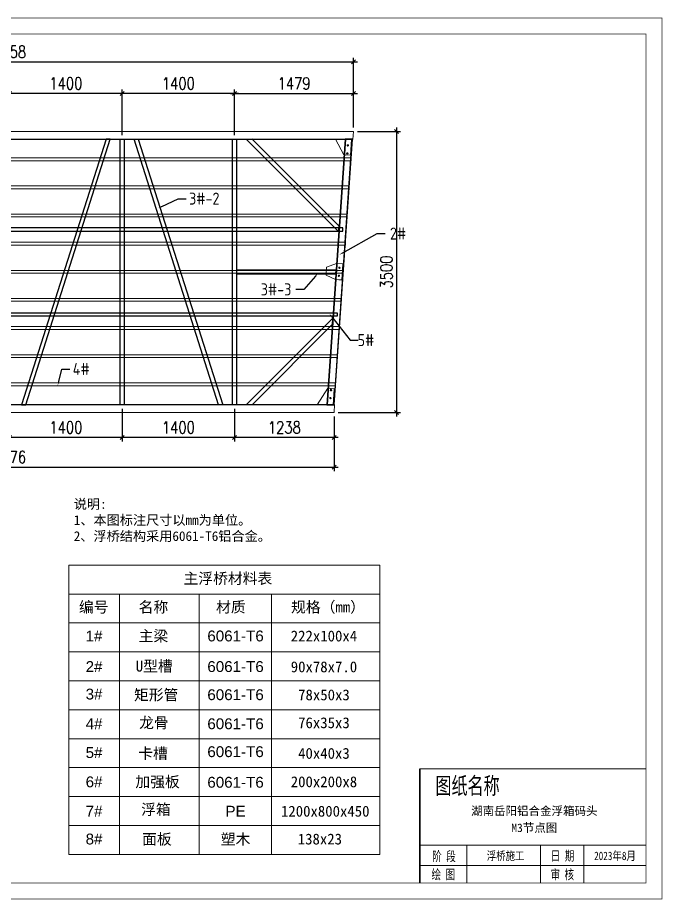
# Model space of a CAD drawing. Extents: x 8238 to 123366, y -35216 to 128109.
# Drawn here: x 66007 to 74031, y 116696 to 127668 of the extents above; entities that cross this region are included whole.
import ezdxf
from ezdxf import colors
from ezdxf.entities.mleader import LeaderData, LeaderLine
from ezdxf.enums import TextEntityAlignment as Align
from ezdxf.math import Vec2, Vec3

# ---------------------------------------------------------------- set-up
doc = ezdxf.new("R2010")
doc.units = 0
doc.header["$LTSCALE"] = 1000
doc.header["$MEASUREMENT"] = 0
doc.linetypes.add('HIDDEN', pattern=[0.375, 0.25, -0.125])
for name, color, linetype in [('SGIDI_TK_TEXT', 3, 'Continuous'), ('卡槽', 242, 'Continuous'), ('文字', 7, 'Continuous'), ('标注', 9, 'Continuous'), ('连接端梁', 130, 'Continuous'), ('铝横梁', 220, 'Continuous')]:
    doc.layers.add(name, color=color, linetype=linetype)
for name, color, linetype, lineweight in [('加强板', 140, 'Continuous', 18), ('图框', 7, 'Continuous', 13), ('虚线', 8, 'Continuous', 0), ('铝主梁', 3, 'Continuous', 9), ('铝龙骨', 7, 'Continuous', 9)]:
    doc.layers.add(name, color=color, linetype=linetype, lineweight=lineweight)
doc.styles.add('Arial', font='')
doc.styles.add('HZTXT', font='txtw.shx', dxfattribs={"width": 0.8, "bigfont": 'hztxtw.shx'})
doc.styles.add('SGIDI-0', font='simhei.ttf', dxfattribs={"width": 0.8})
doc.styles.get("Standard").update_dxf_attribs({"font": 'gbenor.shx', "bigfont": 'gbcbig.shx'})
doc.styles.add('仿宋', font='simfang.ttf', dxfattribs={"width": 0.7})
doc.styles.get('Arial').set_extended_font_data('STXihei')
doc.dimstyles.new('DIM-50', dxfattribs={"dimscale": 50, "dimtxt": 3, "dimasz": 1, "dimexe": 1, "dimexo": 1, "dimgap": 1, "dimtad": 1, "dimdec": 1, "dimdsep": 46, "dimtxsty": 'HZTXT', "dimblk": 'OBLIQUE', "dimblk1": 'ARCHTICK', "dimblk2": 'OBLIQUE', "dimcen": 0, "dimdle": 1, "dimclrd": 9, "dimclre": 9, "dimclrt": 2, "dimadec": 1, "dimazin": 0, "dimtfac": 1, "dimtdec": 1, "dimtix": 1, "dimtmove": 2, "dimatfit": 3, "dimldrblk": 'OBLIQUE', "dimfxl": 15, "dimtolj": 1, "dimtzin": 0, "dimarcsym": 1})

# ---------------------------------------------------------------- blocks, each defined once
blk = doc.blocks.new('_Oblique')
at = {"color": 0, "linetype": 'ByBlock', "lineweight": -2}
blk.add_line((-0.5, -0.5), (0.5, 0.5), dxfattribs=at)
blk = doc.blocks.new('*D202')
at = {"layer": 'Defpoints', "color": 0, "transparency": 16777216}
for p in [(70186, 126253, 0), (69945, 122753, 0), (70721, 122753)]:
    blk.add_point(p, dxfattribs=at)
at = {"layer": '标注', "color": 9, "lineweight": -2, "transparency": 16777216}
for p, q in [((70721, 126303), (70721, 122703)), ((70236, 126253), (70771, 126253)), ((69995, 122753), (70771, 122753))]:
    blk.add_line(p, q, dxfattribs=at)
at = {"layer": '标注', "color": 9, "lineweight": -2, "transparency": 16777216, "xscale": 50, "yscale": 50, "zscale": 50}
for p, rotation in [((70721, 126253), 90), ((70721, 122753), 270)]:
    blk.add_blockref('_Oblique', p, dxfattribs=dict(at, rotation=rotation))
at = {"layer": '标注', "color": 2, "transparency": 16777216, "insert": (70596, 124503), "char_height": 150, "attachment_point": 5, "rotation": 90, "style": 'HZTXT'}
blk.add_mtext('\\A1;3500', dxfattribs=at)
blk = doc.blocks.new('_ArchTick')
at = {"color": 0, "linetype": 'ByBlock', "const_width": 0.4}
blk.add_lwpolyline([(-0.5, -0.5), (0.5, 0.5)], dxfattribs=at)
blk = doc.blocks.new('*D203')
at = {"layer": 'Defpoints', "color": 0, "transparency": 16777216}
for p in [(67307, 126725), (67307, 126155), (68707, 126155)]:
    blk.add_point(p, dxfattribs=at)
at = {"layer": '标注', "color": 9, "lineweight": -2, "transparency": 16777216}
for p, q in [((67307, 126205), (67307, 126775)), ((68707, 126205), (68707, 126775)), ((68757, 126725), (67257, 126725))]:
    blk.add_line(p, q, dxfattribs=at)
at = {"layer": '标注', "color": 9, "lineweight": -2, "transparency": 16777216, "xscale": 50, "yscale": 50, "zscale": 50, "rotation": 180}
blk.add_blockref('_Oblique', (67307, 126725), dxfattribs=at)
at = {"layer": '标注', "color": 9, "lineweight": -2, "transparency": 16777216, "xscale": 50, "yscale": 50, "zscale": 50}
blk.add_blockref('_Oblique', (68707, 126725), dxfattribs=at)
at = {"layer": '标注', "color": 2, "transparency": 16777216, "insert": (68007, 126850), "char_height": 150, "attachment_point": 5, "style": 'HZTXT'}
blk.add_mtext('\\A1;1400', dxfattribs=at)
blk = doc.blocks.new('*D204')
at = {"layer": 'Defpoints', "color": 0, "transparency": 16777216}
for p in [(65907, 126725), (65907, 126155), (67307, 126155)]:
    blk.add_point(p, dxfattribs=at)
at = {"layer": '标注', "color": 9, "lineweight": -2, "transparency": 16777216}
for p, q in [((65907, 126205), (65907, 126775)), ((67307, 126205), (67307, 126775)), ((67357, 126725), (65857, 126725))]:
    blk.add_line(p, q, dxfattribs=at)
at = {"layer": '标注', "color": 9, "lineweight": -2, "transparency": 16777216, "xscale": 50, "yscale": 50, "zscale": 50, "rotation": 180}
blk.add_blockref('_Oblique', (65907, 126725), dxfattribs=at)
at = {"layer": '标注', "color": 9, "lineweight": -2, "transparency": 16777216, "xscale": 50, "yscale": 50, "zscale": 50}
blk.add_blockref('_Oblique', (67307, 126725), dxfattribs=at)
at = {"layer": '标注', "color": 2, "transparency": 16777216, "insert": (66607, 126850), "char_height": 150, "attachment_point": 5, "style": 'HZTXT'}
blk.add_mtext('\\A1;1400', dxfattribs=at)
blk = doc.blocks.new('*D205')
at = {"layer": 'Defpoints', "color": 0, "transparency": 16777216}
for p in [(70186, 127118), (61628, 126253), (70186, 126253)]:
    blk.add_point(p, dxfattribs=at)
at = {"layer": '标注', "color": 9, "lineweight": -2, "transparency": 16777216}
for p, q in [((61578, 127118), (70236, 127118)), ((61628, 126303), (61628, 127168)), ((70186, 126303), (70186, 127168))]:
    blk.add_line(p, q, dxfattribs=at)
at = {"layer": '标注', "color": 9, "lineweight": -2, "transparency": 16777216, "xscale": 50, "yscale": 50, "zscale": 50, "rotation": 180}
blk.add_blockref('_Oblique', (61628, 127118), dxfattribs=at)
at = {"layer": '标注', "color": 9, "lineweight": -2, "transparency": 16777216, "xscale": 50, "yscale": 50, "zscale": 50}
blk.add_blockref('_Oblique', (70186, 127118), dxfattribs=at)
at = {"layer": '标注', "color": 2, "transparency": 16777216, "insert": (65907, 127243), "char_height": 150, "attachment_point": 5, "style": 'HZTXT'}
blk.add_mtext('\\A1;8558', dxfattribs=at)
blk = doc.blocks.new('*D206')
at = {"layer": 'Defpoints', "color": 0, "transparency": 16777216}
for p in [(70186, 126725), (70186, 126253), (68707, 126155)]:
    blk.add_point(p, dxfattribs=at)
at = {"layer": '标注', "color": 9, "lineweight": -2, "transparency": 16777216}
for p, q in [((68707, 126205), (68707, 126775)), ((70186, 126303), (70186, 126775)), ((68657, 126725), (70236, 126725))]:
    blk.add_line(p, q, dxfattribs=at)
at = {"layer": '标注', "color": 9, "lineweight": -2, "transparency": 16777216, "xscale": 50, "yscale": 50, "zscale": 50, "rotation": 180}
blk.add_blockref('_Oblique', (68707, 126725), dxfattribs=at)
at = {"layer": '标注', "color": 9, "lineweight": -2, "transparency": 16777216, "xscale": 50, "yscale": 50, "zscale": 50}
blk.add_blockref('_Oblique', (70186, 126725), dxfattribs=at)
at = {"layer": '标注', "color": 2, "transparency": 16777216, "insert": (69447, 126850), "char_height": 150, "attachment_point": 5, "style": 'HZTXT'}
blk.add_mtext('\\A1;1479', dxfattribs=at)
blk = doc.blocks.new('*D207')
at = {"layer": 'Defpoints', "color": 0, "transparency": 16777216}
for p in [(61869, 122753), (69945, 122753), (69945, 122075)]:
    blk.add_point(p, dxfattribs=at)
at = {"layer": '标注', "color": 9, "lineweight": -2, "transparency": 16777216}
for p, q in [((61869, 122703), (61869, 122025)), ((69945, 122703), (69945, 122025)), ((61819, 122075), (69995, 122075))]:
    blk.add_line(p, q, dxfattribs=at)
at = {"layer": '标注', "color": 9, "lineweight": -2, "transparency": 16777216, "xscale": 50, "yscale": 50, "zscale": 50}
for p, rotation in [((61869, 122075), 180.0003109579487), ((69945, 122075), 0.0003109579487371965)]:
    blk.add_blockref('_Oblique', p, dxfattribs=dict(at, rotation=rotation))
at = {"layer": '标注', "color": 2, "transparency": 16777216, "insert": (65907, 122200), "char_height": 150, "attachment_point": 5, "rotation": 0.0003, "style": 'HZTXT'}
blk.add_mtext('\\A1;8076', dxfattribs=at)
blk = doc.blocks.new('*D212')
at = {"layer": 'Defpoints', "color": 0, "transparency": 16777216}
for p in [(68707, 122851), (69945, 122753), (68707, 122444)]:
    blk.add_point(p, dxfattribs=at)
at = {"layer": '标注', "color": 9, "lineweight": -2, "transparency": 16777216}
for p, q in [((68707, 122801), (68707, 122394)), ((69945, 122703), (69945, 122394)), ((69995, 122444), (68657, 122444))]:
    blk.add_line(p, q, dxfattribs=at)
at = {"layer": '标注', "color": 9, "lineweight": -2, "transparency": 16777216, "xscale": 50, "yscale": 50, "zscale": 50, "rotation": 180}
blk.add_blockref('_Oblique', (68707, 122444), dxfattribs=at)
at = {"layer": '标注', "color": 9, "lineweight": -2, "transparency": 16777216, "xscale": 50, "yscale": 50, "zscale": 50}
blk.add_blockref('_Oblique', (69945, 122444), dxfattribs=at)
at = {"layer": '标注', "color": 2, "transparency": 16777216, "insert": (69326, 122569), "char_height": 150, "attachment_point": 5, "style": 'HZTXT'}
blk.add_mtext('\\A1;1238', dxfattribs=at)
blk = doc.blocks.new('*D213')
at = {"layer": 'Defpoints', "color": 0, "transparency": 16777216}
for p in [(67307, 122851), (68707, 122851), (67307, 122444)]:
    blk.add_point(p, dxfattribs=at)
at = {"layer": '标注', "color": 9, "lineweight": -2, "transparency": 16777216}
for p, q in [((67307, 122801), (67307, 122394)), ((68707, 122801), (68707, 122394)), ((68757, 122444), (67257, 122444))]:
    blk.add_line(p, q, dxfattribs=at)
at = {"layer": '标注', "color": 9, "lineweight": -2, "transparency": 16777216, "xscale": 50, "yscale": 50, "zscale": 50, "rotation": 180}
blk.add_blockref('_Oblique', (67307, 122444), dxfattribs=at)
at = {"layer": '标注', "color": 9, "lineweight": -2, "transparency": 16777216, "xscale": 50, "yscale": 50, "zscale": 50}
blk.add_blockref('_Oblique', (68707, 122444), dxfattribs=at)
at = {"layer": '标注', "color": 2, "transparency": 16777216, "insert": (68007, 122569), "char_height": 150, "attachment_point": 5, "style": 'HZTXT'}
blk.add_mtext('\\A1;1400', dxfattribs=at)
blk = doc.blocks.new('*D214')
at = {"layer": 'Defpoints', "color": 0, "transparency": 16777216}
for p in [(65907, 122851), (67307, 122851), (65907, 122444)]:
    blk.add_point(p, dxfattribs=at)
at = {"layer": '标注', "color": 9, "lineweight": -2, "transparency": 16777216}
for p, q in [((65907, 122801), (65907, 122394)), ((67307, 122801), (67307, 122394)), ((67357, 122444), (65857, 122444))]:
    blk.add_line(p, q, dxfattribs=at)
at = {"layer": '标注', "color": 9, "lineweight": -2, "transparency": 16777216, "xscale": 50, "yscale": 50, "zscale": 50, "rotation": 180}
blk.add_blockref('_Oblique', (65907, 122444), dxfattribs=at)
at = {"layer": '标注', "color": 9, "lineweight": -2, "transparency": 16777216, "xscale": 50, "yscale": 50, "zscale": 50}
blk.add_blockref('_Oblique', (67307, 122444), dxfattribs=at)
at = {"layer": '标注', "color": 2, "transparency": 16777216, "insert": (66607, 122569), "char_height": 150, "attachment_point": 5, "style": 'HZTXT'}
blk.add_mtext('\\A1;1400', dxfattribs=at)
blk = doc.blocks.new('A$C0D8A069B')
at = {"layer": '加强板'}
blk.add_lwpolyline([(80, -100), (0, -100), (0, 100), (80, 100), (200, 45), (200, -55), (80, -100)], dxfattribs=at)
for centre in [(40, 50), (40, -50)]:
    blk.add_circle(centre, 9, dxfattribs=at)
blk = doc.blocks.new('sdsdf')
at = {"layer": '图框'}
for p, q in [((65917, 119431), (65917, 114931)), ((65917, 119431), (70755, 119431)), ((70755, 119431), (70755, 114931)), ((65917, 118981), (70755, 118981)), ((66705, 118981), (66705, 114931)), ((67942, 118981), (67942, 114931)), ((69067, 118981), (69067, 114931)), ((65917, 118531), (70755, 118531)), ((65917, 118081), (70755, 118081)), ((65917, 117631), (70755, 117631)), ((65917, 117181), (70755, 117181)), ((65917, 116731), (70755, 116731)), ((65917, 116281), (70755, 116281)), ((65917, 115831), (70755, 115831)), ((65917, 115381), (70755, 115381)), ((65917, 114931), (70755, 114931))]:
    blk.add_line(p, q, dxfattribs=at)
at = {"layer": '图框', "attachment_point": 1, "style": 'Arial'}
for s, width, insert, char_height in [('\\pxi5.19523;{\\fSimSun|b0|i0|c134|p2;主浮桥材料表}', 2620.06, (66823, 119308), 168.75), ('\\pi51.65737;{\\fSimSun|b0|i0|c134|p2;编号}', 716.98, (66021, 118863), 168.75), ('\\pi51.32218;{\\fSimSun|b0|i0|c134|p2;名称}', 716.98, (66951, 118863), 168.75), ('\\pi53.50095;{\\fSimSun|b0|i0|c134|p2;材质}', 716.98, (68152, 118863), 168.75), ('\\pi35.48134;{\\fSimSun|b0|i0|c134|p2;规格（mm）}', 1208.85, (69337, 118863), 168.75), ('\\pxqc;{\\fArial|b0|i0|c0|p34;1#}', 793.2, (65912, 118413), 168.75), ('\\pi50.98698;{\\fSimSun|b0|i0|c134|p2;主梁}', 716.98, (66951, 118413), 168.75), ('\\pxqc;{\\fArial|b0|i0|c0|p34;6061-T6}', 1327.29, (67846, 118413), 168.75), ('\\pxqc;222x100x4', 1327.29, (69221, 118413), 168.75), ('\\pi31.45968;{\\fSimSun|b0|i0|c134|p2;U型槽}', 1074.91, (66925, 117944), 168.75), ('\\pxqc;{\\fArial|b0|i0|c0|p34;2#}', 793.2, (65912, 117937), 168.75), ('\\pxqc;{\\fArial|b0|i0|c0|p34;6061-T6}', 1327.29, (67846, 117937), 168.75), ('\\pxqc;90x78x7.0', 1327.29, (69221, 117933), 168.75), ('\\pxqc;{\\fArial|b0|i0|c0|p34;3#}', 793.2, (65912, 117509), 168.75), ('\\pxi0.34103;{\\fSimSun|b0|i0|c134|p2;矩形管}', 874.48, (66872, 117497), 168.75), ('\\pxqc;{\\fArial|b0|i0|c0|p34;6061-T6}', 1327.29, (67846, 117499), 168.75), ('\\pxqc;78x50x3', 1327.29, (69221, 117497), 168.75), ('\\pxqc;{\\fArial|b0|i0|c0|p34;4#}', 793.2, (65912, 117047), 168.75), ('\\pxi0.20973;{\\fSimSun|b0|i0|c134|p2;龙骨}', 1074.91, (66973, 117063), 168.75), ('\\pxqc;{\\fArial|b0|i0|c0|p34;6061-T6}', 1327.29, (67846, 117047), 168.75), ('\\pxqc;76x35x3', 1327.29, (69221, 117063), 168.75), ('\\pxqc;{\\fArial|b0|i0|c0|p34;5#}', 793.2, (65912, 116599), 168.75), ('\\pxi0.20749;{\\fSimSun|b0|i0|c134|p2;卡槽}', 1074.91, (66960, 116587), 168.75), ('\\pxqc;{\\fArial|b0|i0|c0|p34;6061-T6}', 1327.29, (67846, 116613), 168.75), ('\\pxqc;40x40x3', 1327.29, (69221, 116587), 168.75), ('\\pxqc;{\\fArial|b0|i0|c0|p34;6#}', 793.2, (65912, 116144), 168.75), ('\\pi74.02918;{\\fSimSun|b0|i0|c134|p2;加强板}', 1074.91, (66877, 116145), 168.75), ('\\pxqc;{\\fArial|b0|i0|c0|p34;6061-T6}', 1327.29, (67846, 116137), 168.75), ('\\pxqc;200x200x8', 1327.29, (69221, 116145), 168.75), ('\\pxqc;{\\fArial|b0|i0|c0|p34;7#}', 793.2, (65912, 115688), 168.75), ('\\pi117.7722;{\\fSimSun|b0|i0|c134|p2;浮箱}', 1074.91, (66923, 115714), 168.75), ('\\pxqc;{\\fArial|b0|i0|c0|p34;PE}', 1327.29, (67846, 115687), 168.75), ('\\pxqc;1200x800x450', 1327.29, (69241, 115687), 168.75), ('\\pxqc;{\\fArial|b0|i0|c0|p34;8#}', 793.2, (65912, 115254), 168.75), ('{\\fSimSun|b0|i0|c134|p2;面板}', 1074.91, (67056, 115252), 168.75), ('\\pxqc;塑木', 1327.29, (67846, 115252), 168.8), ('138x23', 1327.29, (69477, 115254), 168.8)]:
    blk.add_mtext_dynamic_manual_height_columns(s, width=width, gutter_width=2260, heights=[363], dxfattribs=dict(at, insert=insert, char_height=char_height))
at = {"layer": '文字', "color": 0, "insert": (67991, 120123), "char_height": 150, "attachment_point": 5, "style": 'Arial'}
blk.add_mtext_dynamic_manual_height_columns('\\pxql;说明:\\P1、本图标注尺寸以mm为单位。\\P2、浮桥结构采用6061-T6铝合金。', width=3996.84, gutter_width=12.5, heights=[0], dxfattribs=at)
blk = doc.blocks.new('M3')
at = {"layer": '加强板', "color": 5, "elevation": 0}
for points in [[(85623, 17138), (85823, 17138), (85717, 16944), (85637, 16939)], [(94133, 17138), (93933, 17138), (94039, 16944), (94119, 16939)], [(85851, 13834), (86051, 13834), (85917, 14039), (85837, 14034)], [(93905, 13834), (93705, 13834), (93839, 14039), (93919, 14034)]]:
    blk.add_lwpolyline(points, close=True, dxfattribs=at)
at = {"layer": '加强板', "color": 5}
for centre in [(85669, 17061, 0), (94087, 17061, 0), (85676, 16961, 0), (94080, 16961, 0), (85878, 14017, 0), (93877, 14017, 0), (85885, 13917, 0), (93871, 13917, 0)]:
    blk.add_circle(centre, 9, dxfattribs=at)
at = {"layer": '卡槽', "color": 22, "ltscale": 5000, "elevation": 0}
for points in [[(85728, 16036), (85728, 15996), (94024, 15996), (94024, 16036)], [(85802, 14936), (85802, 14976), (93955, 14976), (93955, 14936)]]:
    blk.add_lwpolyline(points, close=True, dxfattribs=at)
at = {"layer": '虚线', "color": 1, "linetype": 'HIDDEN', "ltscale": 300}
for p, q in [((94150, 17138, 0), (85606, 17138, 0)), ((85693, 17138, 0), (85921, 13834, 0)), ((94062, 17138, 0), (93835, 13834, 0)), ((93923, 13834, 0), (85833, 13834, 0))]:
    blk.add_line(p, q, dxfattribs=at)
at = {"layer": '连接端梁', "elevation": 0}
for points in [[(85841, 13834), (85613, 17138), (85703, 17138), (85931, 13834)], [(93915, 13834), (94143, 17138), (94052, 17138), (93825, 13834)]]:
    blk.add_lwpolyline(points, close=True, dxfattribs=at)
at = {"layer": '铝主梁', "color": 3, "elevation": 0}
blk.add_lwpolyline([(85599, 17236), (85606, 17136), (94149, 17136), (94157, 17236), (85599, 17236)], dxfattribs=at)
blk.add_lwpolyline([(93916, 13736), (85840, 13736), (85833, 13836), (93923, 13836)], close=True, dxfattribs=at)
at = {"rotation": 3.941284033268663}
blk.add_blockref('A$C0D8A069B', (85737, 15486, 0), dxfattribs=at)
at = {"xscale": -1, "rotation": 356.0587159667313}
blk.add_blockref('A$C0D8A069B', (94019, 15486, 0), dxfattribs=at)
at = {"layer": '标注', "color": 6, "linetype": 'ByBlock'}
ml = blk.add_multileader_mtext('Standard', dxfattribs=at)
ml.set_content('5#', color=6)
ml.set_leader_properties()
ml.build(insert=Vec2(0, 0))
ml.multileader.update_dxf_attribs({"dogleg_length": 100, "arrow_head_size": 50})
ctx = ml.context
ctx.base_point, ctx.char_height, ctx.arrow_head_size, ctx.landing_gap_size, ctx.plane_origin = Vec3(94217, 14638), 150, 50, 35.9, Vec3(93784, 6448)
ctx.text_align_type = 2
notes = []
notes.append((ctx, [(1, (1, 1, 0), (94117, 14638), (1, 0), 100, [(0, [(93856, 14967)], 0, [])])]))
ctx.mtext.insert, ctx.mtext.alignment, ctx.mtext.flow_direction = Vec3(94416, 14713), 3, 5
for ctx, leaders in notes:
    for number, flags, end, landing, length, lines in leaders:
        leader = LeaderData()
        leader.index, (leader.has_last_leader_line, leader.has_dogleg_vector, leader.attachment_direction) = number, flags
        leader.last_leader_point, leader.dogleg_vector, leader.dogleg_length = Vec3(end), Vec3(landing), length
        for number, points, colour, breaks in lines:
            line = LeaderLine()
            line.index, line.vertices, line.color, line.breaks = number, Vec3.list(points), colors.encode_raw_color(colour), breaks
            leader.lines.append(line)
        ctx.leaders.append(leader)

msp = doc.modelspace()

# ---------------------------------------------------------------- linework, layer by layer
at = {"layer": '加强板', "color": 5}
for points in [[(70161.86, 126155.32), (69961.87, 126155.32), (70068.31, 125961.3), (70148.12, 125955.8)], [(69934.33, 122851.32), (69734.33, 122851.32), (69868.26, 123056.34), (69948.07, 123050.84)]]:
    msp.add_lwpolyline(points, close=True, dxfattribs=at)
for centre in [(70116.46, 126078.26), (70109.59, 125978.5), (69906.79, 123033.64), (69899.92, 122933.88)]:
    msp.add_circle(centre, 9, dxfattribs=at)
at = {"layer": '图框'}
for p, q in [((71014.06, 118321.94), (73825.78, 118321.94)), ((71014.06, 117369.24), (73825.78, 117369.24)), ((71599.26, 117369.24), (71599.26, 116900.7)), ((72514.59, 117369.24), (72514.59, 116900.7)), ((73053.16, 117369.24), (73053.16, 116900.7)), ((71014.06, 117116.59), (73825.78, 117116.59))]:
    msp.add_line(p, q, dxfattribs=at)
for points, const_width in [([(71014.06, 118321.94), (71014.06, 116900.7)], 21.28), ([(71014.06, 118321.94), (73825.78, 118321.94)], 10.64)]:
    msp.add_lwpolyline(points, dxfattribs=dict(at, const_width=const_width))
at = {"layer": '虚线', "color": 1, "linetype": 'HIDDEN', "ltscale": 300}
for p, q in [((70179.5, 126155.32), (61635, 126155.32)), ((70091.8, 126155.32), (69864.16, 122851.32)), ((69951.88, 122851.32), (61862.62, 122851.32))]:
    msp.add_line(p, q, dxfattribs=at)
at = {"layer": '连接端梁', "color": 0}
for points, const_width in [([(59755.72, 127663.42), (74025.78, 127663.42), (74025.78, 116700.7), (59755.72, 116700.7)], 10), ([(59955.72, 127463.42), (73825.78, 127463.42), (73825.78, 116900.7), (59955.72, 116900.7)], 9)]:
    msp.add_lwpolyline(points, close=True, dxfattribs=dict(at, const_width=const_width))
at = {"layer": '连接端梁'}
msp.add_lwpolyline([(69944.35, 122851.32), (70171.99, 126155.32), (70081.77, 126155.32), (69854.14, 122851.32)], close=True, dxfattribs=at)
at = {"layer": '铝横梁', "color": 243}
for points in [[(67107.86, 126155.32), (66056.23, 122851.32), (66108.5, 122850.72), (67160.13, 126154.72)], [(67333.24, 126155.32), (67333.24, 122851.32), (67283.24, 122851.32), (67283.24, 126155.32)], [(67508.63, 126155.32), (68560.26, 122851.32), (68507.99, 122850.72), (67456.36, 126154.72)], [(68731.24, 126155.32), (68731.24, 122851.32), (68681.24, 122851.32), (68681.24, 126155.32)], [(70007.15, 125072.27), (68924.13, 126155.32), (68854.83, 126153.91), (70001.36, 125007.35)], [(69922.95, 123850.17), (68924.14, 122851.33), (68855.02, 122852.93), (69926.74, 123924.67)]]:
    msp.add_lwpolyline(points, close=True, dxfattribs=at)
at = {"layer": '铝横梁', "color": 243, "elevation": 0}
msp.add_lwpolyline([(69969.61, 124527.3), (68731.25, 124527.31), (68731.25, 124479.31), (69966.3, 124479.3)], close=True, dxfattribs=at)
at = {"layer": '铝龙骨', "color": 0}
for points in [[(70158.26, 125888.32), (70158.26, 125923.32), (61660.26, 125923.32), (61660.26, 125888.32)], [(70128.26, 125538.32), (70128.26, 125573.32), (61685.26, 125573.32), (61685.26, 125538.32)], [(70108.26, 125188.32), (70108.26, 125223.32), (61715.26, 125223.32), (61715.26, 125188.32)], [(70088.26, 124838.32), (70088.26, 124873.32), (61740.26, 124873.32), (61740.26, 124838.32)], [(70058.26, 124488.32), (70058.26, 124523.32), (61760.26, 124523.32), (61760.26, 124488.32)], [(70038.26, 124138.32), (70038.26, 124173.32), (61790.26, 124173.32), (61790.26, 124138.32)], [(70008.26, 123788.32), (70008.26, 123823.32), (61810.26, 123823.32), (61810.26, 123788.32)], [(69988.26, 123438.32), (69988.26, 123473.32), (61830.26, 123473.32), (61830.26, 123438.32)], [(69963.26, 123088.32), (69963.26, 123123.32), (61860.26, 123123.32), (61860.26, 123088.32)]]:
    msp.add_lwpolyline(points, close=True, dxfattribs=at)

# ---------------------------------------------------------------- block references
msp.add_blockref('M3', (-23970.64, 109017.06, 0))
at = {"xscale": -1, "rotation": 356.0587159667313}
msp.add_blockref('A$C0D8A069B', (70048.14, 124503.32), dxfattribs=at)
at = {"layer": '连接端梁', "color": 0, "xscale": 0.8, "yscale": 0.8, "zscale": 0.8}
msp.add_blockref('sdsdf', (13911.35, 25310.7), dxfattribs=at)

# ---------------------------------------------------------------- texts
at = {"layer": 'SGIDI_TK_TEXT', "color": 0, "style": '仿宋', "width": 0.7}
msp.add_text('图纸名称', height=209.616, dxfattribs=at).set_placement((71605.96, 118109.95), align=Align.MIDDLE_CENTER)
at = {"layer": 'SGIDI_TK_TEXT', "color": 7, "style": '仿宋', "width": 0.7}
for s, p in [('阶 段', (71313.51, 117231.96)), ('日 期', (72787.64, 117237.83)), ('绘 图', (71303.77, 117006.6)), ('审 核', (72784.94, 117005.31))]:
    msp.add_text(s, height=120, dxfattribs=at).set_placement(p, align=Align.MIDDLE_CENTER)
at = {"layer": 'SGIDI_TK_TEXT', "color": 7, "style": 'SGIDI-0'}
for tag, p in [('湖南岳阳铝合金浮箱码头', (72437.06, 117795.51)), ('M3节点图', (72437.06, 117586.02))]:
    msp.add_attdef(tag, text='', height=104.81, dxfattribs=at).set_placement(p, align=Align.MIDDLE_CENTER)
at = {"layer": 'SGIDI_TK_TEXT', "color": 7, "style": 'SGIDI-0', "width": 0.8}
for tag, p in [('浮桥施工', (72079.32, 117236.94)), ('2023年8月', (73441.09, 117236.94))]:
    msp.add_attdef(tag, text='建设单位', height=104.808, dxfattribs=at).set_placement(p, align=Align.MIDDLE_CENTER)

# ---------------------------------------------------------------- dimensions: what is measured, and where the dimension line sits
at = {"layer": '标注'}
for base, p1, p2, angle, picture, middle in [((70186.26, 127117.91), (61628.25, 126253.32), (70186.26, 126253.32), 180, '*D205', (65907.25, 127242.91)), ((65907.24, 126725.23), (67307.24, 126155.32), (65907.24, 126155.32), 180, '*D204', (66607.24, 126850.23)), ((67307.24, 126725.23), (68707.24, 126155.32), (67307.24, 126155.32), 180, '*D203', (68007.24, 126850.23)), ((70186.26, 126725.23), (68707.24, 126155.32), (70186.26, 126253.32), 180, '*D206', (69446.75, 126850.23)), ((70721.03, 122753.35, 0), (70186.26, 126253.32), (69945.25, 122753.35), 90, '*D202', (70596.03, 124503.34, 0))]:
    dim = msp.add_linear_dim(base=base, p1=p1, p2=p2, angle=angle, dimstyle='DIM-50', dxfattribs=at)
    dim.commit()
    dim.dimension.update_dxf_attribs({"geometry": picture, "text_midpoint": middle})
for base, p1, p2, picture, middle in [((65907.24, 122444), (67307.24, 122851.32), (65907.24, 122851.32), '*D214', (66607.24, 122569)), ((67307.24, 122444), (68707.24, 122851.32), (67307.24, 122851.32), '*D213', (68007.24, 122569)), ((68707.24, 122444), (69945.25, 122753.37), (68707.24, 122851.32), '*D212', (69326.25, 122569))]:
    dim = msp.add_linear_dim(base=base, p1=p1, p2=p2, dimstyle='DIM-50', dxfattribs=at)
    dim.commit()
    dim.dimension.update_dxf_attribs({"geometry": picture, "text_midpoint": middle})
dim = msp.add_aligned_dim(p1=(61869.25, 122753.32), p2=(69945.25, 122753.37), distance=-678.72, dimstyle='DIM-50', dxfattribs=at)
dim.commit()
dim.dimension.update_dxf_attribs({"geometry": '*D207', "text_midpoint": (65907.26, 122199.62)})

# ---------------------------------------------------------------- leaders
at = {"layer": '标注', "color": 6, "linetype": 'ByBlock'}
ml = msp.add_multileader_mtext('Standard', dxfattribs=at)
ml.set_content('3#-2', color=6)
ml.set_leader_properties()
ml.build(insert=Vec2(0, 0))
ml.multileader.update_dxf_attribs({"dogleg_length": 100, "arrow_head_size": 50})
ctx = ml.context
ctx.base_point, ctx.char_height, ctx.arrow_head_size, ctx.landing_gap_size, ctx.plane_origin = Vec3(68104.11, 125415.15), 150, 50, 35.88, Vec3(68899.97, 115134.48)
notes = []
notes.append((ctx, [(1, (1, 1, 0), (68004.11, 125415.15), (1, 0), 100, [(0, [(67755.13, 125295.98)], 0, [])])]))
ctx.mtext.insert, ctx.mtext.width, ctx.mtext.defined_height, ctx.mtext.flow_direction = Vec3(68139.98, 125491.48), 445.8704, 72.4, 5
ml = msp.add_multileader_mtext('Standard', dxfattribs=at)
ml.set_content('2#', color=6)
ml.set_leader_properties()
ml.build(insert=Vec2(0, 0))
ml.multileader.update_dxf_attribs({"dogleg_length": 100, "arrow_head_size": 50})
ctx = ml.context
ctx.base_point, ctx.char_height, ctx.arrow_head_size, ctx.landing_gap_size, ctx.plane_origin = Vec3(70582.63, 124980.35, 0), 150, 50, 35.88, Vec3(69892.91, 116658.35, 0)
ctx.text_align_type = 2
notes.append((ctx, [(1, (1, 1, 0), (70482.63, 124980.35, 0), (1, 0), 100, [(0, [(70010.19, 124717.91, 0)], 0, [])])]))
ctx.mtext.insert, ctx.mtext.width, ctx.mtext.alignment, ctx.mtext.flow_direction = Vec3(70842.79, 125056.63, 0), 207.6057, 3, 5
ml = msp.add_multileader_mtext('Standard', dxfattribs=at)
ml.set_content('3#-3', color=6)
ml.set_leader_properties()
ml.build(insert=Vec2(0, 0))
ml.multileader.update_dxf_attribs({"dogleg_length": 100, "arrow_head_size": 50})
ctx = ml.context
ctx.base_point, ctx.char_height, ctx.arrow_head_size, ctx.landing_gap_size, ctx.plane_origin = Vec3(69054.91, 124285.15), 150, 50, 35.88, Vec3(69526.35, 114264.51)
notes.append((ctx, [(0, (1, 1, 0), (69569.34, 124285.15), (-1, 0), 100, [(0, [(69745.56, 124488.32)], 0, [])])]))
ctx.mtext.insert, ctx.mtext.width, ctx.mtext.defined_height, ctx.mtext.flow_direction = Vec3(69032.37, 124361.48), 445.8704, 72.4, 5
ml = msp.add_multileader_mtext('Standard', dxfattribs=at)
ml.set_content('4#', color=6)
ml.set_leader_properties()
ml.build(insert=Vec2(0, 0))
ml.multileader.update_dxf_attribs({"dogleg_length": 100, "arrow_head_size": 50})
ctx = ml.context
ctx.base_point, ctx.char_height, ctx.arrow_head_size, ctx.landing_gap_size, ctx.plane_origin = Vec3(66656.63, 123295.25), 150, 50, 35.88, Vec3(66114.38, 113003.81)
notes.append((ctx, [(1, (1, 1, 0), (66556.63, 123295.25), (1, 0), 100, [(0, [(66506.03, 123092)], 0, [])])]))
ctx.mtext.insert, ctx.mtext.width, ctx.mtext.defined_height, ctx.mtext.flow_direction = Vec3(66692.51, 123371.53), 445.8704, 72.4, 5
for ctx, leaders in notes:
    for number, flags, end, landing, length, lines in leaders:
        leader = LeaderData()
        leader.index, (leader.has_last_leader_line, leader.has_dogleg_vector, leader.attachment_direction) = number, flags
        leader.last_leader_point, leader.dogleg_vector, leader.dogleg_length = Vec3(end), Vec3(landing), length
        for number, points, colour, breaks in lines:
            line = LeaderLine()
            line.index, line.vertices, line.color, line.breaks = number, Vec3.list(points), colors.encode_raw_color(colour), breaks
            leader.lines.append(line)
        ctx.leaders.append(leader)

doc.saveas('drawing.dxf')
